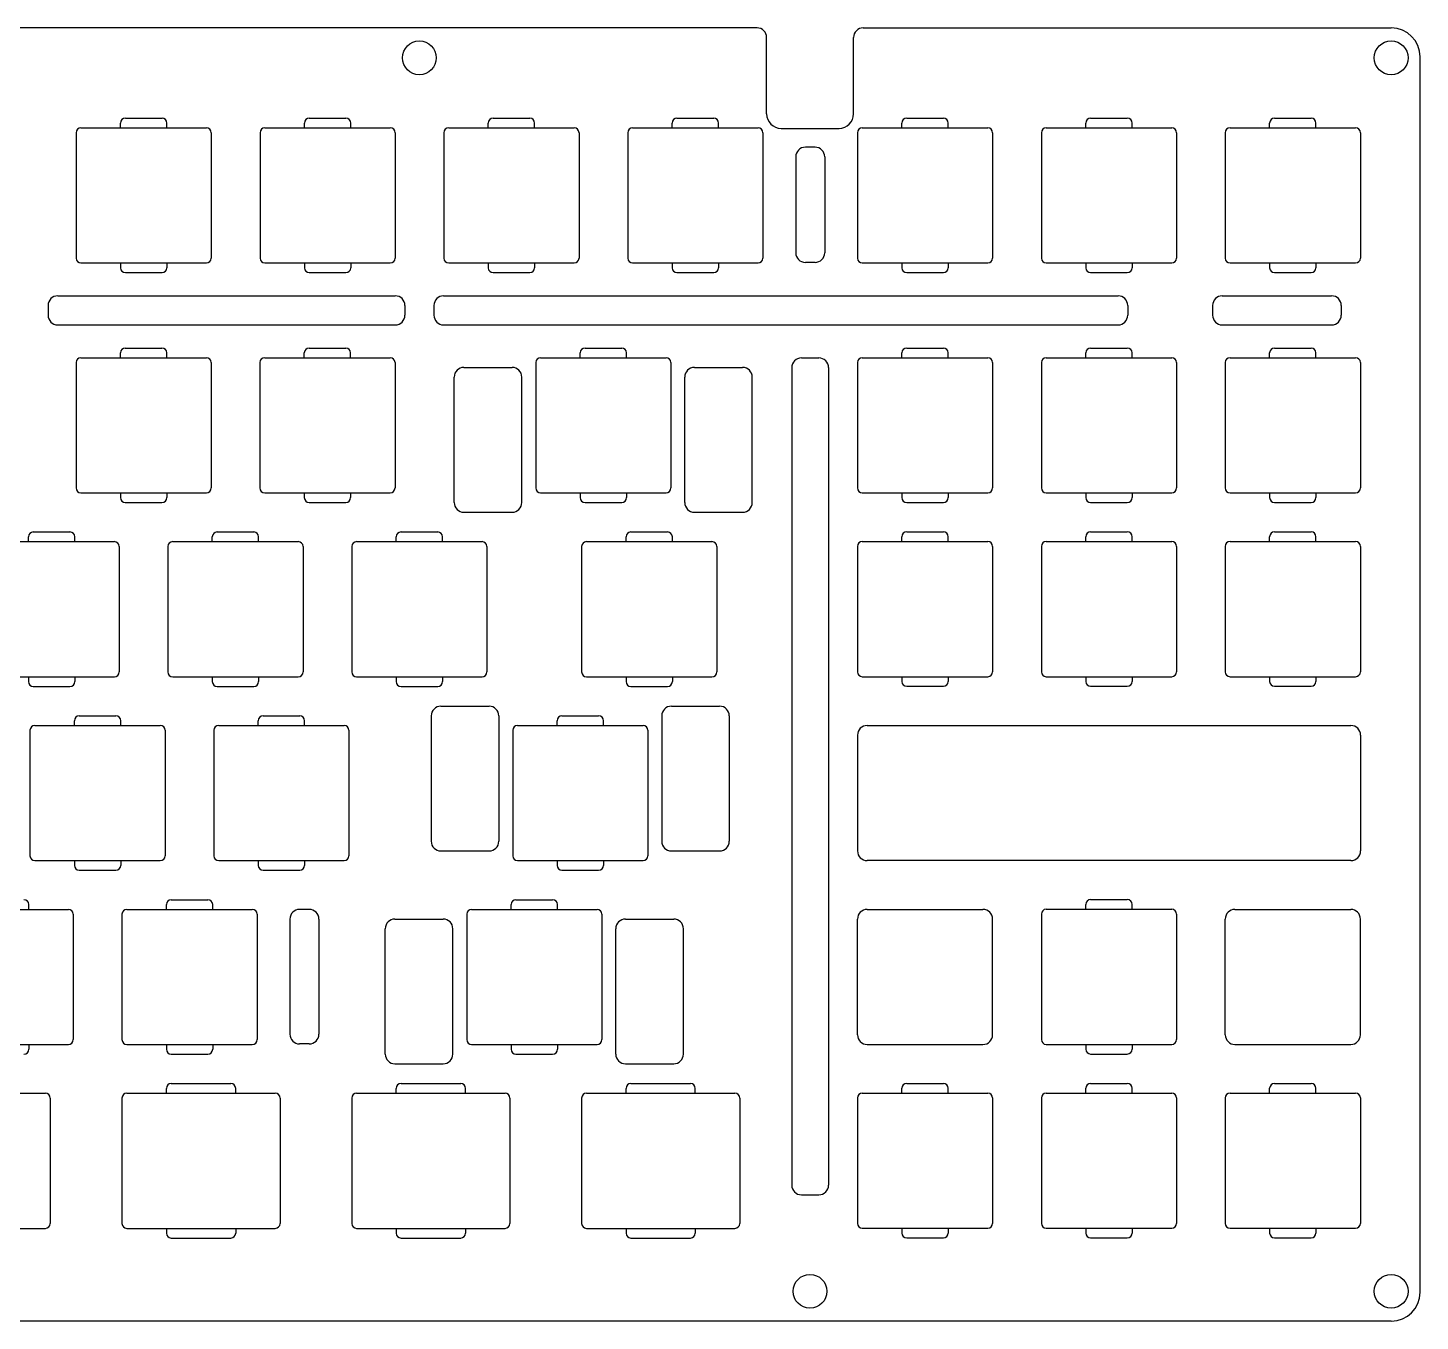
# Model space of a CAD drawing. Header units: millimetres. Extents: x -3918 to -3563, y -301 to -167.
# Drawn here: x -3707.7 to -3563.4, y -300.7 to -166.7 of the extents above; entities that cross this region are included whole.
import ezdxf

# ---------------------------------------------------------------- set-up
doc = ezdxf.new("R2010")
doc.units = ezdxf.units.MM

msp = doc.modelspace()

# ---------------------------------------------------------------- linework, layer by layer
for p, q in [((-3632.64, -166.7), (-3915.44, -166.7)), ((-3632.14, -166.7), (-3632.64, -166.7)), ((-3621.14, -166.7), (-3620.64, -166.7)), ((-3620.64, -166.7), (-3566.44, -166.7)), ((-3631.14, -175.61), (-3631.14, -167.7)), ((-3622.14, -175.61), (-3622.14, -167.7)), ((-3563.44, -297.7), (-3563.44, -169.7)), ((-3702.18, -177.06), (-3689.18, -177.06)), ((-3698.08, -177.06), (-3698.08, -176.56)), ((-3697.58, -176.06), (-3693.78, -176.06)), ((-3693.28, -177.06), (-3693.28, -176.56)), ((-3683.13, -177.06), (-3670.13, -177.06)), ((-3679.03, -177.06), (-3679.03, -176.56)), ((-3678.53, -176.06), (-3674.73, -176.06)), ((-3674.23, -177.06), (-3674.23, -176.56)), ((-3664.08, -177.06), (-3651.08, -177.06)), ((-3659.98, -177.06), (-3659.98, -176.56)), ((-3659.48, -176.06), (-3655.68, -176.06)), ((-3655.18, -177.06), (-3655.18, -176.56)), ((-3645.03, -177.06), (-3632.03, -177.06)), ((-3640.93, -177.06), (-3640.93, -176.56)), ((-3640.43, -176.06), (-3636.63, -176.06)), ((-3636.13, -177.06), (-3636.13, -176.56)), ((-3629.64, -177.11), (-3623.64, -177.11)), ((-3621.23, -177.06), (-3608.23, -177.06)), ((-3617.13, -177.06), (-3617.13, -176.56)), ((-3616.63, -176.06), (-3612.83, -176.06)), ((-3612.33, -177.06), (-3612.33, -176.56)), ((-3602.18, -177.06), (-3589.18, -177.06)), ((-3598.08, -177.06), (-3598.08, -176.56)), ((-3597.58, -176.06), (-3593.78, -176.06)), ((-3593.28, -177.06), (-3593.28, -176.56)), ((-3583.13, -177.06), (-3570.13, -177.06)), ((-3579.03, -177.06), (-3579.03, -176.56)), ((-3578.53, -176.06), (-3574.73, -176.06)), ((-3574.23, -177.06), (-3574.23, -176.56)), ((-3702.68, -177.56), (-3702.68, -190.56)), ((-3688.68, -177.56), (-3688.68, -190.56)), ((-3683.63, -177.56), (-3683.63, -190.56)), ((-3669.63, -177.56), (-3669.63, -190.56)), ((-3664.58, -177.56), (-3664.58, -190.56)), ((-3650.58, -177.56), (-3650.58, -190.56)), ((-3645.53, -177.56), (-3645.53, -190.56)), ((-3631.53, -177.56), (-3631.53, -190.56)), ((-3621.73, -177.56), (-3621.73, -190.56)), ((-3607.73, -177.56), (-3607.73, -190.56)), ((-3602.68, -177.56), (-3602.68, -190.56)), ((-3588.68, -177.56), (-3588.68, -190.56)), ((-3583.63, -177.56), (-3583.63, -190.56)), ((-3569.63, -177.56), (-3569.63, -190.56)), ((-3628.13, -180.06), (-3628.13, -190)), ((-3626.13, -179.06), (-3627.13, -179.06)), ((-3625.13, -180.06), (-3625.13, -190)), ((-3702.18, -191.06), (-3689.18, -191.06)), ((-3698.08, -191.06), (-3698.08, -191.56)), ((-3693.28, -191.06), (-3693.28, -191.56)), ((-3683.13, -191.06), (-3670.13, -191.06)), ((-3679.03, -191.06), (-3679.03, -191.56)), ((-3674.23, -191.06), (-3674.23, -191.56)), ((-3664.08, -191.06), (-3651.08, -191.06)), ((-3659.98, -191.06), (-3659.98, -191.56)), ((-3655.18, -191.06), (-3655.18, -191.56)), ((-3645.03, -191.06), (-3632.03, -191.06)), ((-3640.93, -191.06), (-3640.93, -191.56)), ((-3636.13, -191.06), (-3636.13, -191.56)), ((-3626.13, -191), (-3627.13, -191)), ((-3621.23, -191.06), (-3608.23, -191.06)), ((-3617.13, -191.06), (-3617.13, -191.56)), ((-3612.33, -191.06), (-3612.33, -191.56)), ((-3602.18, -191.06), (-3589.18, -191.06)), ((-3598.08, -191.06), (-3598.08, -191.56)), ((-3593.28, -191.06), (-3593.28, -191.56)), ((-3583.13, -191.06), (-3570.13, -191.06)), ((-3579.03, -191.06), (-3579.03, -191.56)), ((-3574.23, -191.06), (-3574.23, -191.56)), ((-3697.58, -192.06), (-3693.78, -192.06)), ((-3678.53, -192.06), (-3674.73, -192.06)), ((-3659.48, -192.06), (-3655.68, -192.06)), ((-3640.43, -192.06), (-3636.63, -192.06)), ((-3616.63, -192.06), (-3612.83, -192.06)), ((-3597.58, -192.06), (-3593.78, -192.06)), ((-3578.53, -192.06), (-3574.73, -192.06)), ((-3704.59, -194.46), (-3669.61, -194.46)), ((-3664.61, -194.46), (-3594.73, -194.46)), ((-3583.94, -194.46), (-3572.61, -194.46)), ((-3705.59, -195.46), (-3705.59, -196.47)), ((-3668.61, -195.46), (-3668.61, -196.47)), ((-3665.61, -195.46), (-3665.61, -196.47)), ((-3593.73, -195.46), (-3593.73, -196.47)), ((-3584.94, -195.46), (-3584.94, -196.47)), ((-3571.61, -195.46), (-3571.61, -196.47)), ((-3704.59, -197.47), (-3669.61, -197.47)), ((-3664.61, -197.47), (-3594.73, -197.47)), ((-3583.94, -197.47), (-3572.61, -197.47)), ((-3698.09, -200.87), (-3698.09, -200.37)), ((-3697.59, -199.87), (-3693.79, -199.87)), ((-3693.29, -200.87), (-3693.29, -200.37)), ((-3679.04, -200.87), (-3679.04, -200.37)), ((-3678.54, -199.87), (-3674.74, -199.87)), ((-3674.24, -200.87), (-3674.24, -200.37)), ((-3650.46, -200.87), (-3650.46, -200.37)), ((-3649.96, -199.87), (-3646.16, -199.87)), ((-3645.66, -200.87), (-3645.66, -200.37)), ((-3617.13, -200.87), (-3617.13, -200.37)), ((-3616.63, -199.87), (-3612.83, -199.87)), ((-3612.33, -200.87), (-3612.33, -200.37)), ((-3598.08, -200.87), (-3598.08, -200.37)), ((-3597.58, -199.87), (-3593.78, -199.87)), ((-3593.28, -200.87), (-3593.28, -200.37)), ((-3579.03, -200.87), (-3579.03, -200.37)), ((-3578.53, -199.87), (-3574.73, -199.87)), ((-3574.23, -200.87), (-3574.23, -200.37)), ((-3702.69, -201.37), (-3702.69, -214.37)), ((-3702.19, -200.87), (-3689.19, -200.87)), ((-3688.69, -201.37), (-3688.69, -214.37)), ((-3683.64, -201.37), (-3683.64, -214.37)), ((-3683.14, -200.87), (-3670.14, -200.87)), ((-3669.64, -201.37), (-3669.64, -214.37)), ((-3662.51, -201.88), (-3657.51, -201.88)), ((-3655.06, -201.37), (-3655.06, -214.37)), ((-3654.56, -200.87), (-3641.56, -200.87)), ((-3641.06, -201.37), (-3641.06, -214.37)), ((-3638.63, -201.88), (-3633.63, -201.88)), ((-3628.54, -201.9), (-3628.54, -286.6)), ((-3627.54, -200.9), (-3625.73, -200.9)), ((-3624.73, -201.9), (-3624.73, -286.6)), ((-3621.73, -201.37), (-3621.73, -214.37)), ((-3621.23, -200.87), (-3608.23, -200.87)), ((-3607.73, -201.37), (-3607.73, -214.37)), ((-3602.68, -201.37), (-3602.68, -214.37)), ((-3602.18, -200.87), (-3589.18, -200.87)), ((-3588.68, -201.37), (-3588.68, -214.37)), ((-3583.63, -201.37), (-3583.63, -214.37)), ((-3583.13, -200.87), (-3570.13, -200.87)), ((-3569.63, -201.37), (-3569.63, -214.37)), ((-3663.51, -215.88), (-3663.51, -202.88)), ((-3656.51, -215.88), (-3656.51, -202.88)), ((-3639.63, -215.88), (-3639.63, -202.88)), ((-3632.63, -215.88), (-3632.63, -202.88)), ((-3702.19, -214.87), (-3689.19, -214.87)), ((-3698.09, -214.87), (-3698.09, -215.37)), ((-3693.29, -214.87), (-3693.29, -215.37)), ((-3683.14, -214.87), (-3670.14, -214.87)), ((-3679.04, -214.87), (-3679.04, -215.37)), ((-3674.24, -214.87), (-3674.24, -215.37)), ((-3654.56, -214.87), (-3641.56, -214.87)), ((-3650.46, -214.87), (-3650.46, -215.37)), ((-3645.66, -214.87), (-3645.66, -215.37)), ((-3621.23, -214.87), (-3608.23, -214.87)), ((-3617.13, -214.87), (-3617.13, -215.37)), ((-3612.33, -214.87), (-3612.33, -215.37)), ((-3602.18, -214.87), (-3589.18, -214.87)), ((-3598.08, -214.87), (-3598.08, -215.37)), ((-3593.28, -214.87), (-3593.28, -215.37)), ((-3583.13, -214.87), (-3570.13, -214.87)), ((-3579.03, -214.87), (-3579.03, -215.37)), ((-3574.23, -214.87), (-3574.23, -215.37)), ((-3697.59, -215.87), (-3693.79, -215.87)), ((-3678.54, -215.87), (-3674.74, -215.87)), ((-3649.96, -215.87), (-3646.16, -215.87)), ((-3616.63, -215.87), (-3612.83, -215.87)), ((-3597.58, -215.87), (-3593.78, -215.87)), ((-3578.53, -215.87), (-3574.73, -215.87)), ((-3662.51, -216.88), (-3657.51, -216.88)), ((-3638.63, -216.88), (-3633.63, -216.88)), ((-3707.12, -218.93), (-3703.32, -218.93)), ((-3688.07, -218.93), (-3684.27, -218.93)), ((-3669.02, -218.93), (-3665.22, -218.93)), ((-3645.21, -218.93), (-3641.41, -218.93)), ((-3616.63, -218.92), (-3612.83, -218.92)), ((-3597.58, -218.92), (-3593.78, -218.92)), ((-3578.53, -218.92), (-3574.73, -218.92)), ((-3711.72, -219.93), (-3698.72, -219.93)), ((-3707.62, -219.93), (-3707.62, -219.43)), ((-3702.82, -219.93), (-3702.82, -219.43)), ((-3698.22, -220.43), (-3698.22, -233.43)), ((-3693.17, -220.43), (-3693.17, -233.43)), ((-3692.67, -219.93), (-3679.67, -219.93)), ((-3688.57, -219.93), (-3688.57, -219.43)), ((-3683.77, -219.93), (-3683.77, -219.43)), ((-3679.17, -220.43), (-3679.17, -233.43)), ((-3674.12, -220.43), (-3674.12, -233.43)), ((-3673.62, -219.93), (-3660.62, -219.93)), ((-3669.52, -219.93), (-3669.52, -219.43)), ((-3664.72, -219.93), (-3664.72, -219.43)), ((-3660.12, -220.43), (-3660.12, -233.43)), ((-3650.31, -220.43), (-3650.31, -233.43)), ((-3649.81, -219.93), (-3636.81, -219.93)), ((-3645.71, -219.93), (-3645.71, -219.43)), ((-3640.91, -219.93), (-3640.91, -219.43)), ((-3636.31, -220.43), (-3636.31, -233.43)), ((-3621.73, -220.42), (-3621.73, -233.42)), ((-3621.23, -219.92), (-3608.23, -219.92)), ((-3617.13, -219.92), (-3617.13, -219.42)), ((-3612.33, -219.92), (-3612.33, -219.42)), ((-3607.73, -220.42), (-3607.73, -233.42)), ((-3602.68, -220.42), (-3602.68, -233.42)), ((-3602.18, -219.92), (-3589.18, -219.92)), ((-3598.08, -219.92), (-3598.08, -219.42)), ((-3593.28, -219.92), (-3593.28, -219.42)), ((-3588.68, -220.42), (-3588.68, -233.42)), ((-3583.63, -220.42), (-3583.63, -233.42)), ((-3583.13, -219.92), (-3570.13, -219.92)), ((-3579.03, -219.92), (-3579.03, -219.42)), ((-3574.23, -219.92), (-3574.23, -219.42)), ((-3569.63, -220.42), (-3569.63, -233.42)), ((-3711.72, -233.93), (-3698.72, -233.93)), ((-3707.62, -233.93), (-3707.62, -234.43)), ((-3707.12, -234.93), (-3703.32, -234.93)), ((-3702.82, -233.93), (-3702.82, -234.43)), ((-3692.67, -233.93), (-3679.67, -233.93)), ((-3688.57, -233.93), (-3688.57, -234.43)), ((-3688.07, -234.93), (-3684.27, -234.93)), ((-3683.77, -233.93), (-3683.77, -234.43)), ((-3673.62, -233.93), (-3660.62, -233.93)), ((-3669.52, -233.93), (-3669.52, -234.43)), ((-3669.02, -234.93), (-3665.22, -234.93)), ((-3664.72, -233.93), (-3664.72, -234.43)), ((-3649.81, -233.93), (-3636.81, -233.93)), ((-3645.71, -233.93), (-3645.71, -234.43)), ((-3645.21, -234.93), (-3641.41, -234.93)), ((-3640.91, -233.93), (-3640.91, -234.43)), ((-3621.23, -233.92), (-3608.23, -233.92)), ((-3617.13, -233.92), (-3617.13, -234.42)), ((-3616.63, -234.92), (-3612.83, -234.92)), ((-3612.33, -233.92), (-3612.33, -234.42)), ((-3602.18, -233.92), (-3589.18, -233.92)), ((-3598.08, -233.92), (-3598.08, -234.42)), ((-3597.58, -234.92), (-3593.78, -234.92)), ((-3593.28, -233.92), (-3593.28, -234.42)), ((-3583.13, -233.92), (-3570.13, -233.92)), ((-3579.03, -233.92), (-3579.03, -234.42)), ((-3578.53, -234.92), (-3574.73, -234.92)), ((-3574.23, -233.92), (-3574.23, -234.42)), ((-3702.36, -237.98), (-3698.56, -237.98)), ((-3683.31, -237.98), (-3679.51, -237.98)), ((-3665.89, -237.98), (-3665.89, -250.98)), ((-3664.89, -236.98), (-3659.89, -236.98)), ((-3658.89, -237.98), (-3658.89, -250.98)), ((-3652.35, -237.98), (-3648.55, -237.98)), ((-3642.01, -237.98), (-3642.01, -250.98)), ((-3641.01, -236.98), (-3636.01, -236.98)), ((-3635.01, -237.98), (-3635.01, -250.98)), ((-3706.96, -238.98), (-3693.96, -238.98)), ((-3702.86, -238.98), (-3702.86, -238.48)), ((-3698.06, -238.98), (-3698.06, -238.48)), ((-3687.91, -238.98), (-3674.91, -238.98)), ((-3683.81, -238.98), (-3683.81, -238.48)), ((-3679.01, -238.98), (-3679.01, -238.48)), ((-3656.95, -238.98), (-3643.95, -238.98)), ((-3652.85, -238.98), (-3652.85, -238.48)), ((-3648.05, -238.98), (-3648.05, -238.48)), ((-3620.73, -238.98), (-3570.61, -238.98)), ((-3707.46, -239.48), (-3707.46, -252.48)), ((-3693.46, -239.48), (-3693.46, -252.48)), ((-3688.41, -239.48), (-3688.41, -252.48)), ((-3674.41, -239.48), (-3674.41, -252.48)), ((-3657.45, -239.48), (-3657.45, -252.48)), ((-3643.45, -239.48), (-3643.45, -252.48)), ((-3621.73, -239.98), (-3621.73, -251.98)), ((-3569.61, -239.98), (-3569.61, -251.98)), ((-3664.89, -251.98), (-3659.89, -251.98)), ((-3641.01, -251.98), (-3636.01, -251.98)), ((-3706.96, -252.98), (-3693.96, -252.98)), ((-3702.86, -252.98), (-3702.86, -253.48)), ((-3698.06, -252.98), (-3698.06, -253.48)), ((-3687.91, -252.98), (-3674.91, -252.98)), ((-3683.81, -252.98), (-3683.81, -253.48)), ((-3679.01, -252.98), (-3679.01, -253.48)), ((-3656.95, -252.98), (-3643.95, -252.98)), ((-3652.85, -252.98), (-3652.85, -253.48)), ((-3648.05, -252.98), (-3648.05, -253.48)), ((-3570.61, -252.98), (-3620.73, -252.98)), ((-3702.36, -253.98), (-3698.56, -253.98)), ((-3683.31, -253.98), (-3679.51, -253.98)), ((-3652.35, -253.98), (-3648.55, -253.98)), ((-3716.48, -258.03), (-3703.48, -258.03)), ((-3707.58, -258.03), (-3707.58, -257.53)), ((-3697.43, -258.03), (-3684.43, -258.03)), ((-3693.33, -258.03), (-3693.33, -257.53)), ((-3692.83, -257.03), (-3689.03, -257.03)), ((-3688.53, -258.03), (-3688.53, -257.53)), ((-3678.53, -258.03), (-3679.53, -258.03)), ((-3661.71, -258.03), (-3648.71, -258.03)), ((-3657.61, -258.03), (-3657.61, -257.53)), ((-3657.11, -257.03), (-3653.31, -257.03)), ((-3652.81, -258.03), (-3652.81, -257.53)), ((-3620.73, -258.03), (-3608.73, -258.03)), ((-3602.18, -258.02), (-3589.18, -258.02)), ((-3598.08, -258.02), (-3598.08, -257.52)), ((-3597.58, -257.02), (-3593.78, -257.02)), ((-3593.28, -258.02), (-3593.28, -257.52)), ((-3582.63, -258.03), (-3570.63, -258.03)), ((-3702.98, -258.53), (-3702.98, -271.53)), ((-3697.93, -258.53), (-3697.93, -271.53)), ((-3683.93, -258.53), (-3683.93, -271.53)), ((-3680.53, -259.03), (-3680.53, -270.97)), ((-3677.53, -259.03), (-3677.53, -270.97)), ((-3669.65, -259.03), (-3664.65, -259.03)), ((-3662.21, -258.53), (-3662.21, -271.53)), ((-3648.21, -258.53), (-3648.21, -271.53)), ((-3645.77, -259.03), (-3640.77, -259.03)), ((-3621.73, -271.03), (-3621.73, -259.03)), ((-3607.73, -271.03), (-3607.73, -259.03)), ((-3602.68, -258.52), (-3602.68, -271.52)), ((-3588.68, -258.52), (-3588.68, -271.52)), ((-3583.63, -271.03), (-3583.63, -259.03)), ((-3569.63, -271.03), (-3569.63, -259.03)), ((-3670.65, -273.03), (-3670.65, -260.03)), ((-3663.65, -273.03), (-3663.65, -260.03)), ((-3646.77, -273.03), (-3646.77, -260.03)), ((-3639.77, -273.03), (-3639.77, -260.03)), ((-3716.48, -272.03), (-3703.48, -272.03)), ((-3707.58, -272.03), (-3707.58, -272.53)), ((-3697.43, -272.03), (-3684.43, -272.03)), ((-3693.33, -272.03), (-3693.33, -272.53)), ((-3688.53, -272.03), (-3688.53, -272.53)), ((-3678.53, -271.97), (-3679.53, -271.97)), ((-3661.71, -272.03), (-3648.71, -272.03)), ((-3657.61, -272.03), (-3657.61, -272.53)), ((-3652.81, -272.03), (-3652.81, -272.53)), ((-3620.73, -272.03), (-3608.73, -272.03)), ((-3602.18, -272.02), (-3589.18, -272.02)), ((-3598.08, -272.02), (-3598.08, -272.52)), ((-3593.28, -272.02), (-3593.28, -272.52)), ((-3582.63, -272.03), (-3570.63, -272.03)), ((-3692.83, -273.03), (-3689.03, -273.03)), ((-3669.65, -274.03), (-3664.65, -274.03)), ((-3657.11, -273.03), (-3653.31, -273.03)), ((-3645.77, -274.03), (-3640.77, -274.03)), ((-3597.58, -273.02), (-3593.78, -273.02)), ((-3693.33, -277.08), (-3693.33, -276.58)), ((-3692.83, -276.08), (-3686.65, -276.08)), ((-3686.15, -277.08), (-3686.15, -276.58)), ((-3669.52, -277.08), (-3669.52, -276.58)), ((-3669.02, -276.08), (-3662.84, -276.08)), ((-3662.34, -277.08), (-3662.34, -276.58)), ((-3645.71, -277.08), (-3645.71, -276.58)), ((-3645.21, -276.08), (-3639.03, -276.08)), ((-3638.53, -277.08), (-3638.53, -276.58)), ((-3617.13, -277.07), (-3617.13, -276.57)), ((-3616.63, -276.07), (-3612.83, -276.07)), ((-3612.33, -277.07), (-3612.33, -276.57)), ((-3598.08, -277.07), (-3598.08, -276.57)), ((-3597.58, -276.07), (-3593.78, -276.07)), ((-3593.28, -277.07), (-3593.28, -276.57)), ((-3579.03, -277.07), (-3579.03, -276.57)), ((-3578.53, -276.07), (-3574.73, -276.07)), ((-3574.23, -277.07), (-3574.23, -276.57)), ((-3718.86, -277.08), (-3705.86, -277.08)), ((-3705.36, -277.58), (-3705.36, -290.58)), ((-3697.93, -277.58), (-3697.93, -290.58)), ((-3697.43, -277.08), (-3682.05, -277.08)), ((-3681.55, -277.58), (-3681.55, -290.58)), ((-3674.12, -277.58), (-3674.12, -290.58)), ((-3673.62, -277.08), (-3658.24, -277.08)), ((-3657.74, -277.58), (-3657.74, -290.58)), ((-3650.31, -277.58), (-3650.31, -290.58)), ((-3649.81, -277.08), (-3634.43, -277.08)), ((-3633.93, -277.58), (-3633.93, -290.58)), ((-3621.73, -277.57), (-3621.73, -290.57)), ((-3621.23, -277.07), (-3608.23, -277.07)), ((-3607.73, -277.57), (-3607.73, -290.57)), ((-3602.68, -277.57), (-3602.68, -290.57)), ((-3602.18, -277.07), (-3589.18, -277.07)), ((-3588.68, -277.57), (-3588.68, -290.57)), ((-3583.63, -277.57), (-3583.63, -290.57)), ((-3583.13, -277.07), (-3570.13, -277.07)), ((-3569.63, -277.57), (-3569.63, -290.57)), ((-3627.54, -287.6), (-3625.73, -287.6)), ((-3711.24, -291.08), (-3705.86, -291.08)), ((-3697.43, -291.08), (-3682.05, -291.08)), ((-3693.33, -291.08), (-3693.33, -291.58)), ((-3686.15, -291.08), (-3686.15, -291.58)), ((-3673.62, -291.08), (-3658.24, -291.08)), ((-3669.52, -291.08), (-3669.52, -291.58)), ((-3662.34, -291.08), (-3662.34, -291.58)), ((-3649.81, -291.08), (-3634.43, -291.08)), ((-3645.71, -291.08), (-3645.71, -291.58)), ((-3638.53, -291.08), (-3638.53, -291.58)), ((-3621.23, -291.07), (-3608.23, -291.07)), ((-3617.13, -291.07), (-3617.13, -291.57)), ((-3612.33, -291.07), (-3612.33, -291.57)), ((-3602.18, -291.07), (-3589.18, -291.07)), ((-3598.08, -291.07), (-3598.08, -291.57)), ((-3593.28, -291.07), (-3593.28, -291.57)), ((-3583.13, -291.07), (-3570.13, -291.07)), ((-3579.03, -291.07), (-3579.03, -291.57)), ((-3574.23, -291.07), (-3574.23, -291.57)), ((-3692.83, -292.08), (-3686.65, -292.08)), ((-3669.02, -292.08), (-3662.84, -292.08)), ((-3645.21, -292.08), (-3639.03, -292.08)), ((-3616.63, -292.07), (-3612.83, -292.07)), ((-3597.58, -292.07), (-3593.78, -292.07)), ((-3578.53, -292.07), (-3574.73, -292.07)), ((-3566.44, -300.7), (-3915.44, -300.7))]:
    msp.add_line(p, q)
for centre in [(-3667.12, -169.8), (-3566.44, -169.8), (-3626.65, -297.6), (-3566.44, -297.6)]:
    msp.add_circle(centre, 1.75)
for centre, radius, start, end in [((-3632.14, -167.7), 1, 0, 90), ((-3621.14, -167.7), 1, 90, 180), ((-3566.44, -169.7), 3, 0, 90), ((-3629.64, -175.61), 1.5, 180, 270), ((-3623.64, -175.61), 1.5, 270, 0), ((-3702.18, -177.56), 0.5, 90, 180), ((-3697.58, -176.56), 0.5, 90, 180), ((-3693.78, -176.56), 0.5, 0, 90), ((-3689.18, -177.56), 0.5, 0, 90), ((-3683.13, -177.56), 0.5, 90, 180), ((-3678.53, -176.56), 0.5, 90, 180), ((-3674.73, -176.56), 0.5, 0, 90), ((-3670.13, -177.56), 0.5, 0, 90), ((-3664.08, -177.56), 0.5, 90, 180), ((-3659.48, -176.56), 0.5, 90, 180), ((-3655.68, -176.56), 0.5, 0, 90), ((-3651.08, -177.56), 0.5, 0, 90), ((-3645.03, -177.56), 0.5, 90, 180), ((-3640.43, -176.56), 0.5, 90, 180), ((-3636.63, -176.56), 0.5, 0, 90), ((-3632.03, -177.56), 0.5, 0, 90), ((-3621.23, -177.56), 0.5, 90, 180), ((-3616.63, -176.56), 0.5, 90, 180), ((-3612.83, -176.56), 0.5, 0, 90), ((-3608.23, -177.56), 0.5, 0, 90), ((-3602.18, -177.56), 0.5, 90, 180), ((-3597.58, -176.56), 0.5, 90, 180), ((-3593.78, -176.56), 0.5, 0, 90), ((-3589.18, -177.56), 0.5, 0, 90), ((-3583.13, -177.56), 0.5, 90, 180), ((-3578.53, -176.56), 0.5, 90, 180), ((-3574.73, -176.56), 0.5, 0, 90), ((-3570.13, -177.56), 0.5, 0, 90), ((-3627.13, -180.06), 1, 90, 180), ((-3626.13, -180.06), 1, 0, 90), ((-3627.13, -190), 1, 180, 270), ((-3626.13, -190), 1, 270, 360), ((-3702.18, -190.56), 0.5, 180, 270), ((-3697.58, -191.56), 0.5, 180, 270), ((-3693.78, -191.56), 0.5, 270, 0), ((-3689.18, -190.56), 0.5, 270, 0), ((-3683.13, -190.56), 0.5, 180, 270), ((-3678.53, -191.56), 0.5, 180, 270), ((-3674.73, -191.56), 0.5, 270, 0), ((-3670.13, -190.56), 0.5, 270, 0), ((-3664.08, -190.56), 0.5, 180, 270), ((-3659.48, -191.56), 0.5, 180, 270), ((-3655.68, -191.56), 0.5, 270, 0), ((-3651.08, -190.56), 0.5, 270, 0), ((-3645.03, -190.56), 0.5, 180, 270), ((-3640.43, -191.56), 0.5, 180, 270), ((-3636.63, -191.56), 0.5, 270, 0), ((-3632.03, -190.56), 0.5, 270, 0), ((-3621.23, -190.56), 0.5, 180, 270), ((-3616.63, -191.56), 0.5, 180, 270), ((-3612.83, -191.56), 0.5, 270, 0), ((-3608.23, -190.56), 0.5, 270, 0), ((-3602.18, -190.56), 0.5, 180, 270), ((-3597.58, -191.56), 0.5, 180, 270), ((-3593.78, -191.56), 0.5, 270, 0), ((-3589.18, -190.56), 0.5, 270, 0), ((-3583.13, -190.56), 0.5, 180, 270), ((-3578.53, -191.56), 0.5, 180, 270), ((-3574.73, -191.56), 0.5, 270, 0), ((-3570.13, -190.56), 0.5, 270, 0), ((-3704.59, -195.46), 1, 90, 180), ((-3669.61, -195.46), 1, 0, 90), ((-3664.61, -195.46), 1, 90, 180), ((-3594.73, -195.46), 1, 0, 90), ((-3583.94, -195.46), 1, 90, 180), ((-3572.61, -195.46), 1, 0, 90), ((-3704.59, -196.47), 1, 180, 270), ((-3669.61, -196.47), 1, 270, 0), ((-3664.61, -196.47), 1, 180, 270), ((-3594.73, -196.47), 1, 270, 0), ((-3583.94, -196.47), 1, 180, 270), ((-3572.61, -196.47), 1, 270, 0), ((-3697.59, -200.37), 0.5, 90, 180), ((-3693.79, -200.37), 0.5, 0, 90), ((-3678.54, -200.37), 0.5, 90, 180), ((-3674.74, -200.37), 0.5, 0, 90), ((-3649.96, -200.37), 0.5, 90, 180), ((-3646.16, -200.37), 0.5, 0, 90), ((-3616.63, -200.37), 0.5, 90, 180), ((-3612.83, -200.37), 0.5, 0, 90), ((-3597.58, -200.37), 0.5, 90, 180), ((-3593.78, -200.37), 0.5, 0, 90), ((-3578.53, -200.37), 0.5, 90, 180), ((-3574.73, -200.37), 0.5, 0, 90), ((-3702.19, -201.37), 0.5, 90, 180), ((-3689.19, -201.37), 0.5, 0, 90), ((-3683.14, -201.37), 0.5, 90, 180), ((-3670.14, -201.37), 0.5, 0, 90), ((-3662.51, -202.88), 1, 90, 180), ((-3657.51, -202.88), 1, 360, 90), ((-3654.56, -201.37), 0.5, 90, 180), ((-3641.56, -201.37), 0.5, 0, 90), ((-3638.63, -202.88), 1, 90, 180), ((-3633.63, -202.88), 1, 360, 90), ((-3627.54, -201.9), 1, 90, 180), ((-3625.73, -201.9), 1, 0, 90), ((-3621.23, -201.37), 0.5, 90, 180), ((-3608.23, -201.37), 0.5, 0, 90), ((-3602.18, -201.37), 0.5, 90, 180), ((-3589.18, -201.37), 0.5, 0, 90), ((-3583.13, -201.37), 0.5, 90, 180), ((-3570.13, -201.37), 0.5, 0, 90), ((-3702.19, -214.37), 0.5, 180, 270), ((-3689.19, -214.37), 0.5, 270, 0), ((-3683.14, -214.37), 0.5, 180, 270), ((-3670.14, -214.37), 0.5, 270, 0), ((-3654.56, -214.37), 0.5, 180, 270), ((-3641.56, -214.37), 0.5, 270, 0), ((-3621.23, -214.37), 0.5, 180, 270), ((-3608.23, -214.37), 0.5, 270, 0), ((-3602.18, -214.37), 0.5, 180, 270), ((-3589.18, -214.37), 0.5, 270, 0), ((-3583.13, -214.37), 0.5, 180, 270), ((-3570.13, -214.37), 0.5, 270, 0), ((-3697.59, -215.37), 0.5, 180, 270), ((-3693.79, -215.37), 0.5, 270, 0), ((-3678.54, -215.37), 0.5, 180, 270), ((-3674.74, -215.37), 0.5, 270, 0), ((-3662.51, -215.88), 1, 180, 270), ((-3657.51, -215.88), 1, 270, 360), ((-3649.96, -215.37), 0.5, 180, 270), ((-3646.16, -215.37), 0.5, 270, 0), ((-3638.63, -215.88), 1, 180, 270), ((-3633.63, -215.88), 1, 270, 360), ((-3616.63, -215.37), 0.5, 180, 270), ((-3612.83, -215.37), 0.5, 270, 0), ((-3597.58, -215.37), 0.5, 180, 270), ((-3593.78, -215.37), 0.5, 270, 0), ((-3578.53, -215.37), 0.5, 180, 270), ((-3574.73, -215.37), 0.5, 270, 0), ((-3707.12, -219.43), 0.5, 90, 180), ((-3703.32, -219.43), 0.5, 0, 90), ((-3688.07, -219.43), 0.5, 90, 180), ((-3684.27, -219.43), 0.5, 0, 90), ((-3669.02, -219.43), 0.5, 90, 180), ((-3665.22, -219.43), 0.5, 0, 90), ((-3645.21, -219.43), 0.5, 90, 180), ((-3641.41, -219.43), 0.5, 0, 90), ((-3616.63, -219.42), 0.5, 90, 180), ((-3612.83, -219.42), 0.5, 0, 90), ((-3597.58, -219.42), 0.5, 90, 180), ((-3593.78, -219.42), 0.5, 0, 90), ((-3578.53, -219.42), 0.5, 90, 180), ((-3574.73, -219.42), 0.5, 0, 90), ((-3698.72, -220.43), 0.5, 0, 90), ((-3692.67, -220.43), 0.5, 90, 180), ((-3679.67, -220.43), 0.5, 0, 90), ((-3673.62, -220.43), 0.5, 90, 180), ((-3660.62, -220.43), 0.5, 0, 90), ((-3649.81, -220.43), 0.5, 90, 180), ((-3636.81, -220.43), 0.5, 0, 90), ((-3621.23, -220.42), 0.5, 90, 180), ((-3608.23, -220.42), 0.5, 0, 90), ((-3602.18, -220.42), 0.5, 90, 180), ((-3589.18, -220.42), 0.5, 0, 90), ((-3583.13, -220.42), 0.5, 90, 180), ((-3570.13, -220.42), 0.5, 0, 90), ((-3698.72, -233.43), 0.5, 270, 0), ((-3692.67, -233.43), 0.5, 180, 270), ((-3679.67, -233.43), 0.5, 270, 0), ((-3673.62, -233.43), 0.5, 180, 270), ((-3660.62, -233.43), 0.5, 270, 0), ((-3649.81, -233.43), 0.5, 180, 270), ((-3636.81, -233.43), 0.5, 270, 0), ((-3621.23, -233.42), 0.5, 180, 270), ((-3608.23, -233.42), 0.5, 270, 0), ((-3602.18, -233.42), 0.5, 180, 270), ((-3589.18, -233.42), 0.5, 270, 0), ((-3583.13, -233.42), 0.5, 180, 270), ((-3570.13, -233.42), 0.5, 270, 0), ((-3707.12, -234.43), 0.5, 180, 270), ((-3703.32, -234.43), 0.5, 270, 0), ((-3688.07, -234.43), 0.5, 180, 270), ((-3684.27, -234.43), 0.5, 270, 0), ((-3669.02, -234.43), 0.5, 180, 270), ((-3665.22, -234.43), 0.5, 270, 0), ((-3645.21, -234.43), 0.5, 180, 270), ((-3641.41, -234.43), 0.5, 270, 0), ((-3616.63, -234.42), 0.5, 180, 270), ((-3612.83, -234.42), 0.5, 270, 0), ((-3597.58, -234.42), 0.5, 180, 270), ((-3593.78, -234.42), 0.5, 270, 0), ((-3578.53, -234.42), 0.5, 180, 270), ((-3574.73, -234.42), 0.5, 270, 0), ((-3702.36, -238.48), 0.5, 90, 180), ((-3698.56, -238.48), 0.5, 0, 90), ((-3683.31, -238.48), 0.5, 90, 180), ((-3679.51, -238.48), 0.5, 0, 90), ((-3664.89, -237.98), 1, 90, 180), ((-3659.89, -237.98), 1, 0, 90), ((-3652.35, -238.48), 0.5, 90, 180), ((-3648.55, -238.48), 0.5, 0, 90), ((-3641.01, -237.98), 1, 90, 180), ((-3636.01, -237.98), 1, 0, 90), ((-3706.96, -239.48), 0.5, 90, 180), ((-3693.96, -239.48), 0.5, 0, 90), ((-3687.91, -239.48), 0.5, 90, 180), ((-3674.91, -239.48), 0.5, 0, 90), ((-3656.95, -239.48), 0.5, 90, 180), ((-3643.95, -239.48), 0.5, 0, 90), ((-3620.73, -239.98), 1, 90, 180), ((-3570.61, -239.98), 1, 0, 90), ((-3664.89, -250.98), 1, 180, 270), ((-3659.89, -250.98), 1, 270, 0), ((-3641.01, -250.98), 1, 180, 270), ((-3636.01, -250.98), 1, 270, 0), ((-3620.73, -251.98), 1, 180, 270), ((-3570.61, -251.98), 1, 270, 0), ((-3706.96, -252.48), 0.5, 180, 270), ((-3702.36, -253.48), 0.5, 180, 270), ((-3698.56, -253.48), 0.5, 270, 0), ((-3693.96, -252.48), 0.5, 270, 0), ((-3687.91, -252.48), 0.5, 180, 270), ((-3683.31, -253.48), 0.5, 180, 270), ((-3679.51, -253.48), 0.5, 270, 0), ((-3674.91, -252.48), 0.5, 270, 0), ((-3656.95, -252.48), 0.5, 180, 270), ((-3652.35, -253.48), 0.5, 180, 270), ((-3648.55, -253.48), 0.5, 270, 0), ((-3643.95, -252.48), 0.5, 270, 0), ((-3708.08, -257.53), 0.5, 0, 90), ((-3703.48, -258.53), 0.5, 0, 90), ((-3697.43, -258.53), 0.5, 90, 180), ((-3692.83, -257.53), 0.5, 90, 180), ((-3689.03, -257.53), 0.5, 0, 90), ((-3684.43, -258.53), 0.5, 0, 90), ((-3679.53, -259.03), 1, 90, 180), ((-3678.53, -259.03), 1, 0, 90), ((-3661.71, -258.53), 0.5, 90, 180), ((-3657.11, -257.53), 0.5, 90, 180), ((-3653.31, -257.53), 0.5, 0, 90), ((-3648.71, -258.53), 0.5, 0, 90), ((-3620.73, -259.03), 1, 90, 180), ((-3608.73, -259.03), 1, 0, 90), ((-3602.18, -258.52), 0.5, 90, 180), ((-3597.58, -257.52), 0.5, 90, 180), ((-3593.78, -257.52), 0.5, 0, 90), ((-3589.18, -258.52), 0.5, 0, 90), ((-3582.63, -259.03), 1, 90, 180), ((-3570.63, -259.03), 1, 0, 90), ((-3669.65, -260.03), 1, 90, 180), ((-3664.65, -260.03), 1, 360, 90), ((-3645.77, -260.03), 1, 90, 180), ((-3640.77, -260.03), 1, 360, 90), ((-3679.53, -270.97), 1, 180, 270), ((-3678.53, -270.97), 1, 270, 360), ((-3620.73, -271.03), 1, 180, 270), ((-3608.73, -271.03), 1, 270, 0), ((-3582.63, -271.03), 1, 180, 270), ((-3570.63, -271.03), 1, 270, 0), ((-3708.08, -272.53), 0.5, 270, 0), ((-3703.48, -271.53), 0.5, 270, 0), ((-3697.43, -271.53), 0.5, 180, 270), ((-3692.83, -272.53), 0.5, 180, 270), ((-3689.03, -272.53), 0.5, 270, 0), ((-3684.43, -271.53), 0.5, 270, 0), ((-3661.71, -271.53), 0.5, 180, 270), ((-3657.11, -272.53), 0.5, 180, 270), ((-3653.31, -272.53), 0.5, 270, 0), ((-3648.71, -271.53), 0.5, 270, 0), ((-3602.18, -271.52), 0.5, 180, 270), ((-3597.58, -272.52), 0.5, 180, 270), ((-3593.78, -272.52), 0.5, 270, 0), ((-3589.18, -271.52), 0.5, 270, 0), ((-3669.65, -273.03), 1, 180, 270), ((-3664.65, -273.03), 1, 270, 360), ((-3645.77, -273.03), 1, 180, 270), ((-3640.77, -273.03), 1, 270, 360), ((-3692.83, -276.58), 0.5, 90, 180), ((-3686.65, -276.58), 0.5, 0, 90), ((-3669.02, -276.58), 0.5, 90, 180), ((-3662.84, -276.58), 0.5, 0, 90), ((-3645.21, -276.58), 0.5, 90, 180), ((-3639.03, -276.58), 0.5, 0, 90), ((-3616.63, -276.57), 0.5, 90, 180), ((-3612.83, -276.57), 0.5, 0, 90), ((-3597.58, -276.57), 0.5, 90, 180), ((-3593.78, -276.57), 0.5, 0, 90), ((-3578.53, -276.57), 0.5, 90, 180), ((-3574.73, -276.57), 0.5, 0, 90), ((-3705.86, -277.58), 0.5, 0, 90), ((-3697.43, -277.58), 0.5, 90, 180), ((-3682.05, -277.58), 0.5, 0, 90), ((-3673.62, -277.58), 0.5, 90, 180), ((-3658.24, -277.58), 0.5, 0, 90), ((-3649.81, -277.58), 0.5, 90, 180), ((-3634.43, -277.58), 0.5, 0, 90), ((-3621.23, -277.57), 0.5, 90, 180), ((-3608.23, -277.57), 0.5, 0, 90), ((-3602.18, -277.57), 0.5, 90, 180), ((-3589.18, -277.57), 0.5, 0, 90), ((-3583.13, -277.57), 0.5, 90, 180), ((-3570.13, -277.57), 0.5, 0, 90), ((-3627.54, -286.6), 1, 180, 270), ((-3625.73, -286.6), 1, 270, 0), ((-3705.86, -290.58), 0.5, 270, 0), ((-3697.43, -290.58), 0.5, 180, 270), ((-3682.05, -290.58), 0.5, 270, 0), ((-3673.62, -290.58), 0.5, 180, 270), ((-3658.24, -290.58), 0.5, 270, 0), ((-3649.81, -290.58), 0.5, 180, 270), ((-3634.43, -290.58), 0.5, 270, 0), ((-3621.23, -290.57), 0.5, 180, 270), ((-3608.23, -290.57), 0.5, 270, 0), ((-3602.18, -290.57), 0.5, 180, 270), ((-3589.18, -290.57), 0.5, 270, 0), ((-3583.13, -290.57), 0.5, 180, 270), ((-3570.13, -290.57), 0.5, 270, 0), ((-3692.83, -291.58), 0.5, 180, 270), ((-3686.65, -291.58), 0.5, 270, 0), ((-3669.02, -291.58), 0.5, 180, 270), ((-3662.84, -291.58), 0.5, 270, 0), ((-3645.21, -291.58), 0.5, 180, 270), ((-3639.03, -291.58), 0.5, 270, 0), ((-3616.63, -291.57), 0.5, 180, 270), ((-3612.83, -291.57), 0.5, 270, 0), ((-3597.58, -291.57), 0.5, 180, 270), ((-3593.78, -291.57), 0.5, 270, 0), ((-3578.53, -291.57), 0.5, 180, 270), ((-3574.73, -291.57), 0.5, 270, 0), ((-3566.44, -297.7), 3, 270, 0)]:
    msp.add_arc(centre, radius, start, end)

doc.saveas('drawing.dxf')
